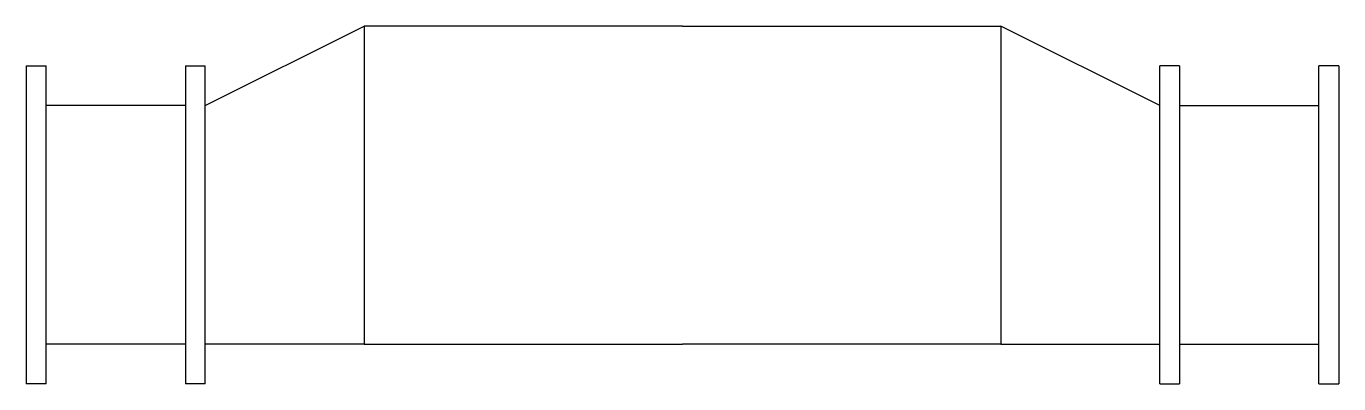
# Model space of a CAD drawing. Header units: millimetres. Extents: x -10094.55 to -10090.43, y 45.21 to 46.33.
import ezdxf

# ---------------------------------------------------------------- set-up
doc = ezdxf.new("R2010")
doc.units = ezdxf.units.MM
doc.header["$LTSCALE"] = 10
doc.layers.add('Tub_equipamentos', color=3, linetype='Continuous')

msp = doc.modelspace()

# ---------------------------------------------------------------- linework, layer by layer
at = {"layer": 'Tub_equipamentos'}
for p, q in [((-10093.9906, 46.0846), (-10093.4906, 46.3346)), ((-10092.4906, 46.3346), (-10093.4906, 46.3346)), ((-10093.4906, 46.3346), (-10093.4906, 45.3346)), ((-10092.4906, 46.3346), (-10091.4906, 46.3346)), ((-10091.4906, 46.3346), (-10091.4906, 45.3346)), ((-10090.9906, 46.0846), (-10091.4906, 46.3346)), ((-10094.5531, 46.2096), (-10094.4906, 46.2096)), ((-10094.5531, 46.2096), (-10094.5531, 45.2096)), ((-10094.4906, 45.2096), (-10094.4906, 46.2096)), ((-10094.0531, 46.2096), (-10093.9906, 46.2096)), ((-10094.0531, 46.2096), (-10094.0531, 45.2096)), ((-10093.9906, 45.2096), (-10093.9906, 46.2096)), ((-10090.9906, 45.2096), (-10090.9906, 46.2096)), ((-10090.9281, 46.2096), (-10090.9906, 46.2096)), ((-10090.9281, 46.2096), (-10090.9281, 45.2096)), ((-10090.4906, 45.2096), (-10090.4906, 46.2096)), ((-10090.4281, 46.2096), (-10090.4906, 46.2096)), ((-10090.4281, 46.2096), (-10090.4281, 45.2096)), ((-10094.0531, 46.0846), (-10094.4906, 46.0846)), ((-10090.9281, 46.0846), (-10090.4906, 46.0846)), ((-10094.0531, 45.3346), (-10094.4906, 45.3346)), ((-10093.4906, 45.3346), (-10093.9906, 45.3346)), ((-10093.4906, 45.3346), (-10092.4906, 45.3346)), ((-10091.4906, 45.3346), (-10092.4906, 45.3346)), ((-10091.4906, 45.3346), (-10090.9906, 45.3346)), ((-10090.9281, 45.3346), (-10090.4906, 45.3346)), ((-10094.4906, 45.2096), (-10094.5531, 45.2096)), ((-10093.9906, 45.2096), (-10094.0531, 45.2096)), ((-10090.9906, 45.2096), (-10090.9281, 45.2096)), ((-10090.4906, 45.2096), (-10090.4281, 45.2096))]:
    msp.add_line(p, q, dxfattribs=at)

doc.saveas('drawing.dxf')
